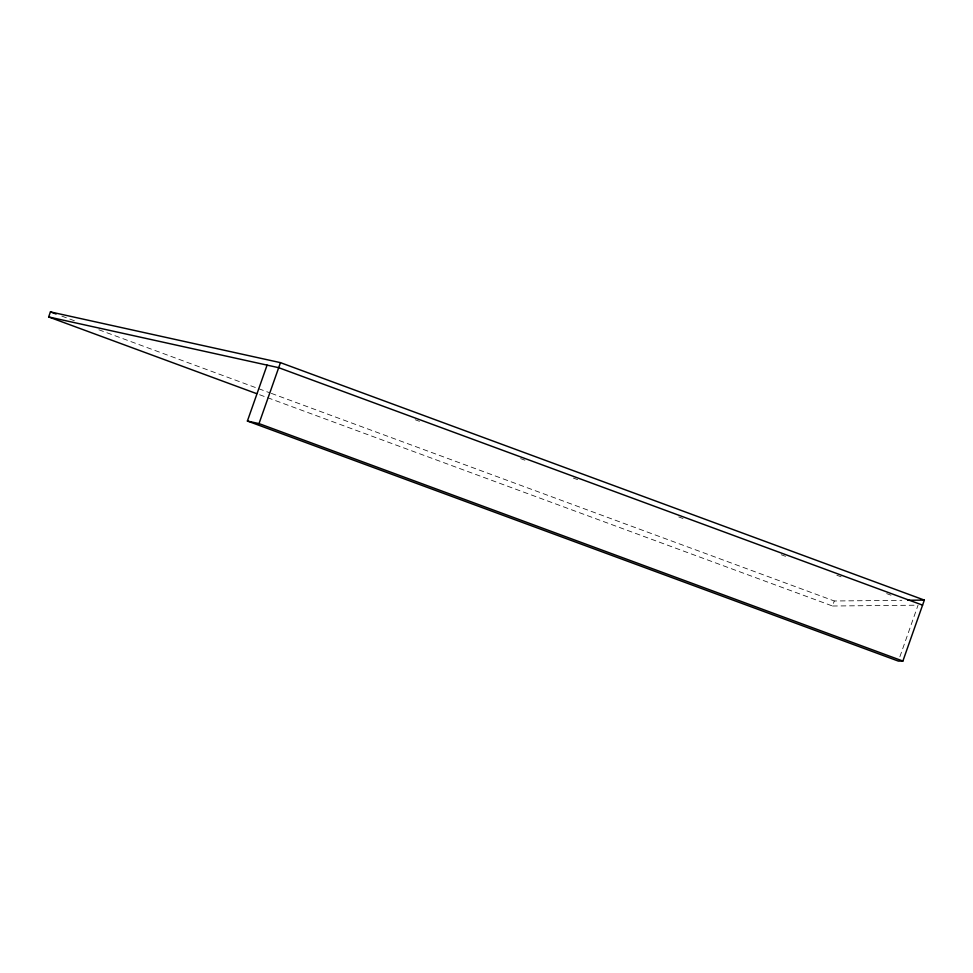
<?xml version="1.0" encoding="UTF-8"?>
<svg xmlns="http://www.w3.org/2000/svg" width="973" height="973" viewBox="0 0 973 973"><rect width="100%" height="100%" fill="white"/><g stroke="black" fill="none" stroke-linecap="round" stroke-linejoin="round"><path stroke-width="0.73" stroke-dasharray="4.87 3.65" d="M259.584 394.734L832.511 606.009L834.287 600.986L901.837 600.317M899.867 656.787L918.038 605.182M832.511 606.009L916.578 605.194M415.228 419.752L419.497 421.333M520.628 458.624L524.909 460.205M573.34 478.059L577.609 479.64M678.74 516.931L683.01 518.512M781.295 554.756L785.564 556.325M836.841 575.238L841.122 576.807M886.695 593.615L890.976 595.196M61.822 316.116L74.653 320.847M98.881 329.786L269.898 392.849M271.333 393.372L834.287 600.986"/><path stroke-width="1.46" d="M256.726 393.676L48.65 316.943L50.426 311.907L280.467 362.649L924.35 600.098L902.883 661.044L898.347 661.093L247.397 421.029L267.089 365.118M247.397 421.029L259 423.596L280.467 362.649M907.833 600.268L924.35 600.098M48.65 316.943L278.692 367.685L922.574 605.133M50.426 311.907L56.118 314.011M259 423.596L902.883 661.044"/></g></svg>
